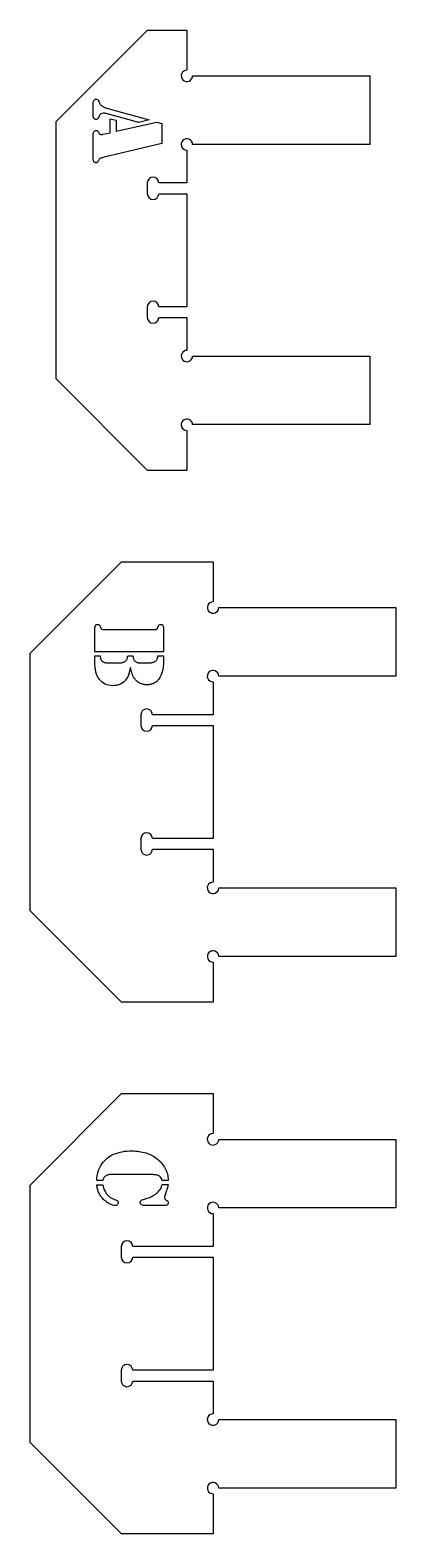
# Model space of a CAD drawing. Header units: inches. Extents: x -50 to -46, y -40.7 to -1.
# Drawn here: x -50 to -46, y -17.45 to -1 of the extents above; entities that cross this region are included whole.
import ezdxf

# ---------------------------------------------------------------- set-up
doc = ezdxf.new("R2010")
doc.units = ezdxf.units.IN
doc.layers.get('0').update_dxf_attribs({"linetype": 'CONTINUOUS'})

msp = doc.modelspace()

# ---------------------------------------------------------------- linework, layer by layer
for p, q in [((-49.309, -1.938), (-49.309, -1.798)), ((-49.245, -1.941), (-49.254, -1.96)), ((-48.812, -2.01), (-49.167, -1.913)), ((-49.151, -1.858), (-48.698, -1.982)), ((-49.125, -2.122), (-49.125, -1.969)), ((-49.125, -1.969), (-49.059, -1.984)), ((-49.309, -2.408), (-49.309, -2.134)), ((-49.204, -2.14), (-49.125, -2.122)), ((-49.059, -1.984), (-49.059, -2.107)), ((-49.059, -2.107), (-48.613, -2.006)), ((-48.698, -1.982), (-48.812, -2.01)), ((-48.613, -2.006), (-48.559, -2.02)), ((-48.559, -2.02), (-48.559, -2.241)), ((-48.559, -2.241), (-49.204, -2.394)), ((-49.292, -7.799), (-49.292, -7.54)), ((-49.192, -7.555), (-48.642, -7.555)), ((-48.542, -7.54), (-48.542, -7.799)), ((-48.542, -7.799), (-49.292, -7.799)), ((-49.292, -7.909), (-49.292, -7.844)), ((-49.292, -7.844), (-49.234, -7.844)), ((-48.932, -7.845), (-48.875, -7.845)), ((-48.602, -7.844), (-48.542, -7.844)), ((-48.542, -7.844), (-48.542, -7.907)), ((-49.149, -7.919), (-49.024, -7.919)), ((-48.811, -7.919), (-48.686, -7.919)), ((-49.203, -13.582), (-49.27, -13.582)), ((-49.27, -13.627), (-49.203, -13.627)), ((-48.653, -13.517), (-49.13, -13.517)), ((-48.49, -13.582), (-48.557, -13.582)), ((-48.557, -13.625), (-48.491, -13.625)), ((-48.49, -13.569), (-48.49, -13.582)), ((-48.517, -13.791), (-48.504, -13.798)), ((-48.525, -13.854), (-48.754, -13.854))]:
    msp.add_line(p, q)
for points in [[(-48.718, -4.144, 1), (-48.593, -4.144), (-48.285, -4.144), (-48.285, -4.503, 2.414214), (-48.223, -4.565), (-46.285, -4.565), (-46.285, -5.315), (-48.223, -5.315, 2.414214), (-48.285, -5.378), (-48.285, -5.815), (-48.715, -5.815), (-49.715, -4.815), (-49.715, -2), (-48.715, -1), (-48.285, -1), (-48.285, -1.438, 2.414214), (-48.223, -1.5), (-46.285, -1.5), (-46.285, -2.25), (-48.223, -2.25, 2.414214), (-48.285, -2.313), (-48.285, -2.671), (-48.593, -2.671, 1), (-48.718, -2.671), (-48.718, -2.79, 1), (-48.593, -2.79), (-48.285, -2.79), (-48.285, -4.026), (-48.593, -4.026, 1), (-48.718, -4.026)], [(-48.788, -9.959, 1), (-48.663, -9.959), (-48, -9.959), (-48, -10.318, 2.414216), (-47.938, -10.381), (-46, -10.381), (-46, -11.131), (-47.938, -11.131, 2.414216), (-48, -11.193), (-48, -11.631), (-49, -11.631), (-50, -10.631), (-50, -7.815), (-49, -6.815), (-48, -6.815), (-48, -7.253, 2.414216), (-47.938, -7.315), (-46, -7.315), (-46, -8.065), (-47.938, -8.065, 2.414216), (-48, -8.128), (-48, -8.487), (-48.663, -8.487, 1), (-48.788, -8.487), (-48.788, -8.605, 1), (-48.663, -8.605), (-48, -8.605), (-48, -9.841), (-48.663, -9.841, 1), (-48.788, -9.841)], [(-48.878, -15.656, 1), (-49.003, -15.656), (-49.003, -15.774, 1), (-48.878, -15.774), (-48, -15.774), (-48, -16.133, 2.414216), (-47.938, -16.196), (-46, -16.196), (-46, -16.946), (-47.938, -16.946, 2.414216), (-48, -17.008), (-48, -17.446), (-49, -17.446), (-50, -16.446), (-50, -13.631), (-49, -12.631), (-48, -12.631), (-48, -13.068, 2.414216), (-47.938, -13.131), (-46, -13.131), (-46, -13.881), (-47.938, -13.881, 2.414216), (-48, -13.943), (-48, -14.302), (-48.878, -14.302, 1), (-49.003, -14.302), (-49.003, -14.42, 1), (-48.878, -14.42), (-48, -14.42), (-48, -15.656)]]:
    msp.add_lwpolyline(points, format="xyb", close=True)
for points, knots in [([(-49.309, -1.798), (-49.309, -1.792), (-49.308, -1.781), (-49.303, -1.771), (-49.3, -1.766)], [0, 0, 0, 0, 0.04654465, 0.08549755, 0.08549755, 0.08549755, 0.08549755]), ([(-49.3, -1.766), (-49.297, -1.763), (-49.291, -1.756), (-49.282, -1.755), (-49.277, -1.754)], [0, 0, 0, 0, 0.03411823, 0.06861275, 0.06861275, 0.06861275, 0.06861275]), ([(-49.277, -1.754), (-49.272, -1.756), (-49.259, -1.759), (-49.254, -1.771), (-49.25, -1.778)], [0, 0, 0, 0, 0.04004312, 0.09501025, 0.09501025, 0.09501025, 0.09501025]), ([(-49.25, -1.778), (-49.248, -1.785), (-49.242, -1.797), (-49.236, -1.807), (-49.233, -1.812)], [0, 0, 0, 0, 0.05516449, 0.09597622, 0.09597622, 0.09597622, 0.09597622]), ([(-49.281, -1.978), (-49.289, -1.975), (-49.308, -1.97), (-49.308, -1.949), (-49.309, -1.938)], [0, 0, 0, 0, 0.0582036, 0.1365791, 0.1365791, 0.1365791, 0.1365791]), ([(-49.254, -1.96), (-49.257, -1.965), (-49.263, -1.976), (-49.275, -1.977), (-49.281, -1.978)], [0, 0, 0, 0, 0.04440925, 0.08783174, 0.08783174, 0.08783174, 0.08783174]), ([(-49.196, -1.908), (-49.206, -1.91), (-49.228, -1.912), (-49.239, -1.931), (-49.245, -1.941)], [0, 0, 0, 0, 0.0781235, 0.1577349, 0.1577349, 0.1577349, 0.1577349]), ([(-49.233, -1.812), (-49.23, -1.815), (-49.223, -1.823), (-49.215, -1.829), (-49.211, -1.832)], [0, 0, 0, 0, 0.03582746, 0.0762345, 0.0762345, 0.0762345, 0.0762345]), ([(-49.211, -1.832), (-49.202, -1.837), (-49.183, -1.848), (-49.162, -1.854), (-49.151, -1.858)], [0, 0, 0, 0, 0.0755474, 0.1656888, 0.1656888, 0.1656888, 0.1656888]), ([(-49.167, -1.913), (-49.172, -1.911), (-49.181, -1.909), (-49.191, -1.908), (-49.196, -1.908)], [0, 0, 0, 0, 0.03860053, 0.07360218, 0.07360218, 0.07360218, 0.07360218]), ([(-49.309, -2.134), (-49.308, -2.129), (-49.308, -2.119), (-49.303, -2.111), (-49.301, -2.108)], [0, 0, 0, 0, 0.03801943, 0.07102379, 0.07102379, 0.07102379, 0.07102379]), ([(-49.301, -2.108), (-49.298, -2.105), (-49.292, -2.099), (-49.284, -2.098), (-49.28, -2.098)], [0, 0, 0, 0, 0.03015976, 0.06098623, 0.06098623, 0.06098623, 0.06098623]), ([(-49.28, -2.098), (-49.276, -2.098), (-49.27, -2.098), (-49.265, -2.101), (-49.263, -2.102)], [0, 0, 0, 0, 0.0245821, 0.04393278, 0.04393278, 0.04393278, 0.04393278]), ([(-49.263, -2.102), (-49.261, -2.104), (-49.255, -2.11), (-49.252, -2.117), (-49.249, -2.122)], [0, 0, 0, 0, 0.02399317, 0.06139075, 0.06139075, 0.06139075, 0.06139075]), ([(-49.249, -2.122), (-49.248, -2.125), (-49.245, -2.131), (-49.24, -2.135), (-49.237, -2.137)], [0, 0, 0, 0, 0.02788594, 0.05009531, 0.05009531, 0.05009531, 0.05009531]), ([(-49.237, -2.137), (-49.235, -2.139), (-49.23, -2.141), (-49.224, -2.141), (-49.221, -2.142)], [0, 0, 0, 0, 0.02061759, 0.04381355, 0.04381355, 0.04381355, 0.04381355]), ([(-49.221, -2.142), (-49.218, -2.142), (-49.212, -2.141), (-49.207, -2.14), (-49.204, -2.14)], [0, 0, 0, 0, 0.02235432, 0.04214346, 0.04214346, 0.04214346, 0.04214346]), ([(-49.28, -2.451), (-49.288, -2.448), (-49.308, -2.442), (-49.308, -2.421), (-49.309, -2.408)], [0, 0, 0, 0, 0.060853, 0.1444875, 0.1444875, 0.1444875, 0.1444875]), ([(-49.264, -2.445), (-49.266, -2.447), (-49.271, -2.451), (-49.277, -2.451), (-49.28, -2.451)], [0, 0, 0, 0, 0.02094557, 0.04492601, 0.04492601, 0.04492601, 0.04492601]), ([(-49.252, -2.426), (-49.253, -2.43), (-49.256, -2.437), (-49.262, -2.443), (-49.264, -2.445)], [0, 0, 0, 0, 0.03432729, 0.05917544, 0.05917544, 0.05917544, 0.05917544]), ([(-49.235, -2.404), (-49.238, -2.406), (-49.246, -2.412), (-49.249, -2.421), (-49.252, -2.426)], [0, 0, 0, 0, 0.03144962, 0.07188154, 0.07188154, 0.07188154, 0.07188154]), ([(-49.204, -2.394), (-49.21, -2.395), (-49.22, -2.398), (-49.23, -2.402), (-49.235, -2.404)], [0, 0, 0, 0, 0.04251002, 0.08081454, 0.08081454, 0.08081454, 0.08081454]), ([(-49.292, -7.54), (-49.291, -7.535), (-49.291, -7.524), (-49.286, -7.514), (-49.284, -7.51)], [0, 0, 0, 0, 0.04473357, 0.08060505, 0.08060505, 0.08060505, 0.08060505]), ([(-49.284, -7.51), (-49.281, -7.507), (-49.276, -7.501), (-49.267, -7.5), (-49.263, -7.499)], [0, 0, 0, 0, 0.03064087, 0.06225936, 0.06225936, 0.06225936, 0.06225936]), ([(-49.263, -7.499), (-49.256, -7.5), (-49.242, -7.502), (-49.236, -7.515), (-49.233, -7.521)], [0, 0, 0, 0, 0.04946034, 0.09977946, 0.09977946, 0.09977946, 0.09977946]), ([(-49.233, -7.521), (-49.232, -7.526), (-49.229, -7.533), (-49.227, -7.54), (-49.226, -7.542)], [0, 0, 0, 0, 0.0385066, 0.05694399, 0.05694399, 0.05694399, 0.05694399]), ([(-49.226, -7.542), (-49.225, -7.543), (-49.224, -7.546), (-49.221, -7.548), (-49.22, -7.549)], [0, 0, 0, 0, 0.0097349, 0.02289403, 0.02289403, 0.02289403, 0.02289403]), ([(-49.22, -7.549), (-49.216, -7.551), (-49.207, -7.555), (-49.197, -7.555), (-49.192, -7.555)], [0, 0, 0, 0, 0.03156544, 0.07398956, 0.07398956, 0.07398956, 0.07398956]), ([(-48.642, -7.555), (-48.636, -7.555), (-48.626, -7.555), (-48.617, -7.551), (-48.614, -7.549)], [0, 0, 0, 0, 0.04242424, 0.07398968, 0.07398968, 0.07398968, 0.07398968]), ([(-48.614, -7.549), (-48.612, -7.548), (-48.61, -7.546), (-48.608, -7.543), (-48.607, -7.542)], [0, 0, 0, 0, 0.01315913, 0.02289403, 0.02289403, 0.02289403, 0.02289403]), ([(-48.607, -7.542), (-48.606, -7.54), (-48.604, -7.533), (-48.601, -7.526), (-48.6, -7.521)], [0, 0, 0, 0, 0.01843736, 0.05694395, 0.05694395, 0.05694395, 0.05694395]), ([(-48.6, -7.521), (-48.597, -7.515), (-48.591, -7.502), (-48.577, -7.5), (-48.57, -7.499)], [0, 0, 0, 0, 0.05031923, 0.09977963, 0.09977963, 0.09977963, 0.09977963]), ([(-48.57, -7.499), (-48.566, -7.5), (-48.557, -7.501), (-48.552, -7.507), (-48.549, -7.51)], [0, 0, 0, 0, 0.03161837, 0.06225916, 0.06225916, 0.06225916, 0.06225916]), ([(-48.549, -7.51), (-48.547, -7.514), (-48.542, -7.524), (-48.542, -7.535), (-48.542, -7.54)], [0, 0, 0, 0, 0.03587154, 0.0806051, 0.0806051, 0.0806051, 0.0806051]), ([(-49.234, -7.844), (-49.233, -7.85), (-49.232, -7.862), (-49.229, -7.873), (-49.228, -7.878)], [0, 0, 0, 0, 0.05026519, 0.08957378, 0.08957378, 0.08957378, 0.08957378]), ([(-49.228, -7.878), (-49.226, -7.883), (-49.222, -7.891), (-49.215, -7.898), (-49.212, -7.901)], [0, 0, 0, 0, 0.03425503, 0.07021255, 0.07021255, 0.07021255, 0.07021255]), ([(-48.953, -7.897), (-48.95, -7.894), (-48.944, -7.888), (-48.941, -7.88), (-48.939, -7.877)], [0, 0, 0, 0, 0.03288754, 0.06348947, 0.06348947, 0.06348947, 0.06348947]), ([(-48.939, -7.877), (-48.937, -7.872), (-48.934, -7.862), (-48.933, -7.851), (-48.932, -7.845)], [0, 0, 0, 0, 0.03532357, 0.08172883, 0.08172883, 0.08172883, 0.08172883]), ([(-48.875, -7.845), (-48.874, -7.851), (-48.873, -7.862), (-48.87, -7.873), (-48.869, -7.877)], [0, 0, 0, 0, 0.04621879, 0.08159107, 0.08159107, 0.08159107, 0.08159107]), ([(-48.869, -7.877), (-48.868, -7.881), (-48.864, -7.888), (-48.859, -7.894), (-48.856, -7.898)], [0, 0, 0, 0, 0.0302787, 0.06175196, 0.06175196, 0.06175196, 0.06175196]), ([(-48.629, -7.902), (-48.625, -7.899), (-48.617, -7.892), (-48.613, -7.883), (-48.61, -7.879)], [0, 0, 0, 0, 0.0395972, 0.0764327, 0.0764327, 0.0764327, 0.0764327]), ([(-48.61, -7.879), (-48.608, -7.874), (-48.604, -7.862), (-48.603, -7.85), (-48.602, -7.844)], [0, 0, 0, 0, 0.04065747, 0.09136384, 0.09136384, 0.09136384, 0.09136384]), ([(-49.28, -8.022), (-49.284, -8.006), (-49.291, -7.968), (-49.291, -7.93), (-49.292, -7.909)], [0, 0, 0, 0, 0.128284, 0.2887636, 0.2887636, 0.2887636, 0.2887636]), ([(-49.242, -8.101), (-49.25, -8.089), (-49.267, -8.064), (-49.276, -8.036), (-49.28, -8.022)], [0, 0, 0, 0, 0.1124482, 0.2242777, 0.2242777, 0.2242777, 0.2242777]), ([(-49.212, -7.901), (-49.203, -7.906), (-49.184, -7.918), (-49.161, -7.919), (-49.149, -7.919)], [0, 0, 0, 0, 0.0744411, 0.1696919, 0.1696919, 0.1696919, 0.1696919]), ([(-49.024, -7.919), (-49.016, -7.919), (-49.001, -7.919), (-48.987, -7.916), (-48.981, -7.914)], [0, 0, 0, 0, 0.0621751, 0.1097669, 0.1097669, 0.1097669, 0.1097669]), ([(-48.981, -7.914), (-48.976, -7.912), (-48.966, -7.908), (-48.957, -7.901), (-48.953, -7.897)], [0, 0, 0, 0, 0.04098863, 0.08430741, 0.08430741, 0.08430741, 0.08430741]), ([(-48.922, -8.046), (-48.926, -8.055), (-48.932, -8.072), (-48.941, -8.087), (-48.946, -8.094)], [0, 0, 0, 0, 0.0697534, 0.1363335, 0.1363335, 0.1363335, 0.1363335]), ([(-48.903, -7.97), (-48.906, -7.985), (-48.911, -8.01), (-48.919, -8.036), (-48.922, -8.046)], [0, 0, 0, 0, 0.1138526, 0.199473, 0.199473, 0.199473, 0.199473]), ([(-48.881, -8.049), (-48.884, -8.038), (-48.893, -8.012), (-48.9, -7.985), (-48.903, -7.97)], [0, 0, 0, 0, 0.0903627, 0.209086, 0.209086, 0.209086, 0.209086]), ([(-48.852, -8.099), (-48.858, -8.091), (-48.869, -8.076), (-48.877, -8.058), (-48.881, -8.049)], [0, 0, 0, 0, 0.0712305, 0.1455129, 0.1455129, 0.1455129, 0.1455129]), ([(-48.856, -7.898), (-48.853, -7.9), (-48.847, -7.906), (-48.839, -7.91), (-48.835, -7.912)], [0, 0, 0, 0, 0.031675, 0.06651283, 0.06651283, 0.06651283, 0.06651283]), ([(-48.835, -7.912), (-48.831, -7.914), (-48.823, -7.918), (-48.815, -7.919), (-48.811, -7.919)], [0, 0, 0, 0, 0.03422077, 0.06393265, 0.06393265, 0.06393265, 0.06393265]), ([(-48.686, -7.919), (-48.68, -7.919), (-48.67, -7.918), (-48.66, -7.916), (-48.654, -7.914)], [0, 0, 0, 0, 0.03868126, 0.08006581, 0.08006581, 0.08006581, 0.08006581]), ([(-48.654, -7.914), (-48.65, -7.912), (-48.64, -7.91), (-48.633, -7.904), (-48.629, -7.902)], [0, 0, 0, 0, 0.03936593, 0.0720665, 0.0720665, 0.0720665, 0.0720665]), ([(-48.542, -7.907), (-48.543, -7.945), (-48.545, -8.013), (-48.578, -8.072), (-48.593, -8.098)], [0, 0, 0, 0, 0.2824271, 0.5099546, 0.5099546, 0.5099546, 0.5099546]), ([(-49.095, -8.17), (-49.124, -8.168), (-49.182, -8.162), (-49.222, -8.121), (-49.242, -8.101)], [0, 0, 0, 0, 0.2169809, 0.424442, 0.424442, 0.424442, 0.424442]), ([(-49.008, -8.151), (-49.022, -8.156), (-49.049, -8.168), (-49.079, -8.169), (-49.095, -8.17)], [0, 0, 0, 0, 0.1105771, 0.2268991, 0.2268991, 0.2268991, 0.2268991]), ([(-48.946, -8.094), (-48.954, -8.106), (-48.971, -8.129), (-48.996, -8.143), (-49.008, -8.151)], [0, 0, 0, 0, 0.1079523, 0.2154187, 0.2154187, 0.2154187, 0.2154187]), ([(-48.795, -8.144), (-48.806, -8.138), (-48.828, -8.126), (-48.844, -8.108), (-48.852, -8.099)], [0, 0, 0, 0, 0.0933278, 0.1854781, 0.1854781, 0.1854781, 0.1854781]), ([(-48.723, -8.16), (-48.735, -8.16), (-48.761, -8.158), (-48.784, -8.149), (-48.795, -8.144)], [0, 0, 0, 0, 0.0954576, 0.189963, 0.189963, 0.189963, 0.189963]), ([(-48.65, -8.144), (-48.662, -8.149), (-48.685, -8.158), (-48.71, -8.16), (-48.723, -8.16)], [0, 0, 0, 0, 0.0936753, 0.1898081, 0.1898081, 0.1898081, 0.1898081]), ([(-48.593, -8.098), (-48.601, -8.108), (-48.618, -8.126), (-48.64, -8.138), (-48.65, -8.144)], [0, 0, 0, 0, 0.0947419, 0.1878664, 0.1878664, 0.1878664, 0.1878664]), ([(-49.215, -13.397), (-49.197, -13.375), (-49.16, -13.331), (-49.109, -13.305), (-49.083, -13.292)], [0, 0, 0, 0, 0.2121336, 0.4309322, 0.4309322, 0.4309322, 0.4309322]), ([(-49.083, -13.292), (-49.053, -13.282), (-48.99, -13.26), (-48.923, -13.258), (-48.887, -13.257)], [0, 0, 0, 0, 0.2389834, 0.5080421, 0.5080421, 0.5080421, 0.5080421]), ([(-48.887, -13.257), (-48.86, -13.258), (-48.808, -13.26), (-48.757, -13.273), (-48.732, -13.28)], [0, 0, 0, 0, 0.2040981, 0.3982972, 0.3982972, 0.3982972, 0.3982972]), ([(-48.732, -13.28), (-48.709, -13.288), (-48.665, -13.304), (-48.627, -13.332), (-48.608, -13.346)], [0, 0, 0, 0, 0.1843137, 0.3597054, 0.3597054, 0.3597054, 0.3597054]), ([(-49.27, -13.582), (-49.268, -13.548), (-49.264, -13.482), (-49.231, -13.424), (-49.215, -13.397)], [0, 0, 0, 0, 0.2553961, 0.4971063, 0.4971063, 0.4971063, 0.4971063]), ([(-48.608, -13.346), (-48.591, -13.361), (-48.557, -13.392), (-48.534, -13.432), (-48.522, -13.451)], [0, 0, 0, 0, 0.1730677, 0.3464285, 0.3464285, 0.3464285, 0.3464285]), ([(-48.522, -13.451), (-48.513, -13.471), (-48.495, -13.508), (-48.491, -13.55), (-48.49, -13.569)], [0, 0, 0, 0, 0.1646634, 0.3128134, 0.3128134, 0.3128134, 0.3128134]), ([(-49.25, -13.713), (-49.255, -13.699), (-49.266, -13.672), (-49.269, -13.642), (-49.27, -13.627)], [0, 0, 0, 0, 0.1088438, 0.225173, 0.225173, 0.225173, 0.225173]), ([(-49.197, -13.555), (-49.198, -13.559), (-49.201, -13.567), (-49.202, -13.577), (-49.203, -13.582)], [0, 0, 0, 0, 0.03127917, 0.07048554, 0.07048554, 0.07048554, 0.07048554]), ([(-49.203, -13.627), (-49.201, -13.642), (-49.195, -13.674), (-49.179, -13.702), (-49.171, -13.717)], [0, 0, 0, 0, 0.1143634, 0.2449667, 0.2449667, 0.2449667, 0.2449667]), ([(-49.181, -13.536), (-49.184, -13.539), (-49.191, -13.544), (-49.195, -13.552), (-49.197, -13.555)], [0, 0, 0, 0, 0.03318833, 0.06231743, 0.06231743, 0.06231743, 0.06231743]), ([(-49.157, -13.523), (-49.162, -13.525), (-49.17, -13.528), (-49.177, -13.534), (-49.181, -13.536)], [0, 0, 0, 0, 0.0362966, 0.06992621, 0.06992621, 0.06992621, 0.06992621]), ([(-49.13, -13.517), (-49.135, -13.518), (-49.144, -13.518), (-49.153, -13.521), (-49.157, -13.523)], [0, 0, 0, 0, 0.03313734, 0.06924901, 0.06924901, 0.06924901, 0.06924901]), ([(-48.585, -13.533), (-48.595, -13.529), (-48.616, -13.518), (-48.64, -13.518), (-48.653, -13.517)], [0, 0, 0, 0, 0.0789859, 0.1782419, 0.1782419, 0.1782419, 0.1782419]), ([(-48.557, -13.582), (-48.559, -13.572), (-48.563, -13.553), (-48.578, -13.54), (-48.585, -13.533)], [0, 0, 0, 0, 0.0759098, 0.1460033, 0.1460033, 0.1460033, 0.1460033]), ([(-48.572, -13.67), (-48.569, -13.663), (-48.562, -13.649), (-48.559, -13.633), (-48.557, -13.625)], [0, 0, 0, 0, 0.0597286, 0.1213017, 0.1213017, 0.1213017, 0.1213017]), ([(-48.491, -13.625), (-48.492, -13.633), (-48.495, -13.648), (-48.499, -13.662), (-48.5, -13.669)], [0, 0, 0, 0, 0.0629911, 0.1135098, 0.1135098, 0.1135098, 0.1135098]), ([(-49.196, -13.787), (-49.208, -13.775), (-49.229, -13.753), (-49.243, -13.726), (-49.25, -13.713)], [0, 0, 0, 0, 0.1230866, 0.2342948, 0.2342948, 0.2342948, 0.2342948]), ([(-49.132, -13.836), (-49.143, -13.829), (-49.167, -13.815), (-49.186, -13.797), (-49.196, -13.787)], [0, 0, 0, 0, 0.101914, 0.2064029, 0.2064029, 0.2064029, 0.2064029]), ([(-49.171, -13.717), (-49.165, -13.725), (-49.153, -13.742), (-49.136, -13.755), (-49.128, -13.762)], [0, 0, 0, 0, 0.0769454, 0.1581472, 0.1581472, 0.1581472, 0.1581472]), ([(-49.128, -13.762), (-49.119, -13.768), (-49.101, -13.781), (-49.08, -13.788), (-49.069, -13.792)], [0, 0, 0, 0, 0.0835093, 0.1672501, 0.1672501, 0.1672501, 0.1672501]), ([(-49.069, -13.792), (-49.064, -13.793), (-49.055, -13.796), (-49.048, -13.802), (-49.044, -13.805)], [0, 0, 0, 0, 0.04110891, 0.07193605, 0.07193605, 0.07193605, 0.07193605]), ([(-49.044, -13.805), (-49.042, -13.807), (-49.038, -13.813), (-49.037, -13.82), (-49.037, -13.824)], [0, 0, 0, 0, 0.02598421, 0.05411891, 0.05411891, 0.05411891, 0.05411891]), ([(-48.795, -13.821), (-48.795, -13.817), (-48.794, -13.809), (-48.789, -13.803), (-48.787, -13.8)], [0, 0, 0, 0, 0.03066069, 0.05925892, 0.05925892, 0.05925892, 0.05925892]), ([(-48.787, -13.8), (-48.783, -13.798), (-48.775, -13.792), (-48.765, -13.789), (-48.759, -13.787)], [0, 0, 0, 0, 0.03382456, 0.07829055, 0.07829055, 0.07829055, 0.07829055]), ([(-48.759, -13.787), (-48.746, -13.784), (-48.723, -13.777), (-48.701, -13.769), (-48.691, -13.765)], [0, 0, 0, 0, 0.1025632, 0.1823976, 0.1823976, 0.1823976, 0.1823976]), ([(-48.691, -13.765), (-48.675, -13.757), (-48.644, -13.742), (-48.618, -13.721), (-48.606, -13.711)], [0, 0, 0, 0, 0.1361126, 0.2555816, 0.2555816, 0.2555816, 0.2555816]), ([(-48.606, -13.711), (-48.6, -13.704), (-48.587, -13.692), (-48.577, -13.677), (-48.572, -13.67)], [0, 0, 0, 0, 0.0714406, 0.1346527, 0.1346527, 0.1346527, 0.1346527]), ([(-48.521, -13.73), (-48.524, -13.737), (-48.528, -13.749), (-48.53, -13.762), (-48.531, -13.767)], [0, 0, 0, 0, 0.06223366, 0.09837145, 0.09837145, 0.09837145, 0.09837145]), ([(-48.531, -13.767), (-48.53, -13.772), (-48.529, -13.782), (-48.521, -13.788), (-48.517, -13.791)], [0, 0, 0, 0, 0.03672589, 0.07423886, 0.07423886, 0.07423886, 0.07423886]), ([(-48.5, -13.669), (-48.503, -13.677), (-48.509, -13.697), (-48.517, -13.717), (-48.521, -13.73)], [0, 0, 0, 0, 0.0629458, 0.1630909, 0.1630909, 0.1630909, 0.1630909]), ([(-48.504, -13.798), (-48.5, -13.801), (-48.491, -13.807), (-48.491, -13.818), (-48.49, -13.823)], [0, 0, 0, 0, 0.03479411, 0.07441703, 0.07441703, 0.07441703, 0.07441703]), ([(-49.072, -13.855), (-49.081, -13.854), (-49.102, -13.851), (-49.121, -13.841), (-49.132, -13.836)], [0, 0, 0, 0, 0.0704672, 0.1606977, 0.1606977, 0.1606977, 0.1606977]), ([(-49.047, -13.846), (-49.051, -13.849), (-49.058, -13.854), (-49.067, -13.855), (-49.072, -13.855)], [0, 0, 0, 0, 0.03285037, 0.06783971, 0.06783971, 0.06783971, 0.06783971]), ([(-49.037, -13.824), (-49.037, -13.828), (-49.038, -13.837), (-49.044, -13.843), (-49.047, -13.846)], [0, 0, 0, 0, 0.03133901, 0.06274027, 0.06274027, 0.06274027, 0.06274027]), ([(-48.785, -13.844), (-48.788, -13.841), (-48.794, -13.834), (-48.795, -13.825), (-48.795, -13.821)], [0, 0, 0, 0, 0.03281339, 0.06381066, 0.06381066, 0.06381066, 0.06381066]), ([(-48.754, -13.854), (-48.76, -13.854), (-48.772, -13.853), (-48.781, -13.847), (-48.785, -13.844)], [0, 0, 0, 0, 0.04855626, 0.08637933, 0.08637933, 0.08637933, 0.08637933]), ([(-48.499, -13.846), (-48.503, -13.848), (-48.51, -13.853), (-48.52, -13.854), (-48.525, -13.854)], [0, 0, 0, 0, 0.03146553, 0.06983081, 0.06983081, 0.06983081, 0.06983081]), ([(-48.49, -13.823), (-48.491, -13.828), (-48.491, -13.836), (-48.497, -13.843), (-48.499, -13.846)], [0, 0, 0, 0, 0.03378448, 0.06354197, 0.06354197, 0.06354197, 0.06354197])]:
    msp.add_open_spline(points, degree=3, knots=knots)

doc.saveas('drawing.dxf')
